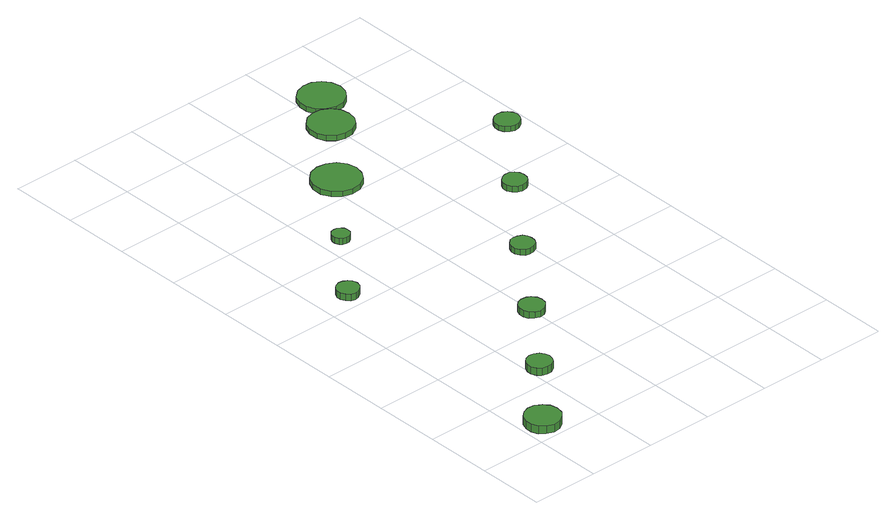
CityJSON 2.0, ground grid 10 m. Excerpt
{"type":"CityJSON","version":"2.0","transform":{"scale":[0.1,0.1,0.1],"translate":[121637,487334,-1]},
"CityObjects":{
"tree1":{"type":"SolitaryVegetationObject","attributes":{"function":"something"},"geometry":[{"type":"MultiSurface","lod":"1","boundaries":[[[0,1,2,3,4,5,6,7,8,9,10,11,12,13,14]],[[15,16,17,18,19,20,21,22,23,24,25,26,27,28,29]],[[0,29,28,1]],[[1,28,27,2]],[[2,27,26,3]],[[3,26,25,4]],[[4,25,24,5]],[[5,24,23,6]],[[6,23,22,7]],[[7,22,21,8]],[[8,21,20,9]],[[9,20,19,10]],[[10,19,18,11]],[[11,18,17,12]],[[12,17,16,13]],[[13,16,15,14]],[[14,15,29,0]]]}]},
"tree2":{"type":"SolitaryVegetationObject","attributes":{"function":"something"},"geometry":[{"type":"MultiSurface","lod":"1","boundaries":[[[30,31,32,33,34,35,36,37,38,39,40,41,42,43,44]],[[45,46,47,48,49,50,51,52,53,54,55,56,57,58,59]],[[30,59,58,31]],[[31,58,57,32]],[[32,57,56,33]],[[33,56,55,34]],[[34,55,54,35]],[[35,54,53,36]],[[36,53,52,37]],[[37,52,51,38]],[[38,51,50,39]],[[39,50,49,40]],[[40,49,48,41]],[[41,48,47,42]],[[42,47,46,43]],[[43,46,45,44]],[[44,45,59,30]]]}]},
"tree3":{"type":"SolitaryVegetationObject","attributes":{"function":"something"},"geometry":[{"type":"MultiSurface","lod":"1","boundaries":[[[60,61,62,63,64,65,66,67,68,69,70,71,72,73,74]],[[75,76,77,78,79,80,81,82,83,84,85,86,87,88,89]],[[60,89,88,61]],[[61,88,87,62]],[[62,87,86,63]],[[63,86,85,64]],[[64,85,84,65]],[[65,84,83,66]],[[66,83,82,67]],[[67,82,81,68]],[[68,81,80,69]],[[69,80,79,70]],[[70,79,78,71]],[[71,78,77,72]],[[72,77,76,73]],[[73,76,75,74]],[[74,75,89,60]]]}]},
"tree4":{"type":"SolitaryVegetationObject","attributes":{"function":"something"},"geometry":[{"type":"MultiSurface","lod":"1","boundaries":[[[90,91,92,93,94,95,96,97,98,99,100,101,102,103,104]],[[105,106,107,108,109,110,111,112,113,114,115,116,117,118,119]],[[90,119,118,91]],[[91,118,117,92]],[[92,117,116,93]],[[93,116,115,94]],[[94,115,114,95]],[[95,114,113,96]],[[96,113,112,97]],[[97,112,111,98]],[[98,111,110,99]],[[99,110,109,100]],[[100,109,108,101]],[[101,108,107,102]],[[102,107,106,103]],[[103,106,105,104]],[[104,105,119,90]]]}]},
"tree5":{"type":"SolitaryVegetationObject","attributes":{"function":"something"},"geometry":[{"type":"MultiSurface","lod":"1","boundaries":[[[120,121,122,123,124,125,126,127,128,129,130,131,132,133,134]],[[135,136,137,138,139,140,141,142,143,144,145,146,147,148,149]],[[120,149,148,121]],[[121,148,147,122]],[[122,147,146,123]],[[123,146,145,124]],[[124,145,144,125]],[[125,144,143,126]],[[126,143,142,127]],[[127,142,141,128]],[[128,141,140,129]],[[129,140,139,130]],[[130,139,138,131]],[[131,138,137,132]],[[132,137,136,133]],[[133,136,135,134]],[[134,135,149,120]]]}]},
"tree6":{"type":"SolitaryVegetationObject","attributes":{"function":"something"},"geometry":[{"type":"MultiSurface","lod":"1","boundaries":[[[150,151,152,153,154,155,156,157,158,159,160,161,162,163,164]],[[165,166,167,168,169,170,171,172,173,174,175,176,177,178,179]],[[150,179,178,151]],[[151,178,177,152]],[[152,177,176,153]],[[153,176,175,154]],[[154,175,174,155]],[[155,174,173,156]],[[156,173,172,157]],[[157,172,171,158]],[[158,171,170,159]],[[159,170,169,160]],[[160,169,168,161]],[[161,168,167,162]],[[162,167,166,163]],[[163,166,165,164]],[[164,165,179,150]]]}]},
"tree7":{"type":"SolitaryVegetationObject","attributes":{"function":"something"},"geometry":[{"type":"MultiSurface","lod":"1","boundaries":[[[180,181,182,183,184,185,186,187,188,189,190,191,192,193,194]],[[195,196,197,198,199,200,201,202,203,204,205,206,207,208,209]],[[180,209,208,181]],[[181,208,207,182]],[[182,207,206,183]],[[183,206,205,184]],[[184,205,204,185]],[[185,204,203,186]],[[186,203,202,187]],[[187,202,201,188]],[[188,201,200,189]],[[189,200,199,190]],[[190,199,198,191]],[[191,198,197,192]],[[192,197,196,193]],[[193,196,195,194]],[[194,195,209,180]]]}]},
"tree8":{"type":"SolitaryVegetationObject","attributes":{"function":"something"},"geometry":[{"type":"MultiSurface","lod":"1","boundaries":[[[210,211,212,213,214,215,216,217,218,219,220,221,222,223,224]],[[225,226,227,228,229,230,231,232,233,234,235,236,237,238,239]],[[210,239,238,211]],[[211,238,237,212]],[[212,237,236,213]],[[213,236,235,214]],[[214,235,234,215]],[[215,234,233,216]],[[216,233,232,217]],[[217,232,231,218]],[[218,231,230,219]],[[219,230,229,220]],[[220,229,228,221]],[[221,228,227,222]],[[222,227,226,223]],[[223,226,225,224]],[[224,225,239,210]]]}]},
"tree9":{"type":"SolitaryVegetationObject","attributes":{"function":"something"},"geometry":[{"type":"MultiSurface","lod":"1","boundaries":[[[240,241,242,243,244,245,246,247,248,249,250,251,252,253,254]],[[255,256,257,258,259,260,261,262,263,264,265,266,267,268,269]],[[240,269,268,241]],[[241,268,267,242]],[[242,267,266,243]],[[243,266,265,244]],[[244,265,264,245]],[[245,264,263,246]],[[246,263,262,247]],[[247,262,261,248]],[[248,261,260,249]],[[249,260,259,250]],[[250,259,258,251]],[[251,258,257,252]],[[252,257,256,253]],[[253,256,255,254]],[[254,255,269,240]]]}]},
"tree10":{"type":"SolitaryVegetationObject","attributes":{"function":"something"},"geometry":[{"type":"MultiSurface","lod":"1","boundaries":[[[270,271,272,273,274,275,276,277,278,279,280,281,282,283,284]],[[285,286,287,288,289,290,291,292,293,294,295,296,297,298,299]],[[270,299,298,271]],[[271,298,297,272]],[[272,297,296,273]],[[273,296,295,274]],[[274,295,294,275]],[[275,294,293,276]],[[276,293,292,277]],[[277,292,291,278]],[[278,291,290,279]],[[279,290,289,280]],[[280,289,288,281]],[[281,288,287,282]],[[282,287,286,283]],[[283,286,285,284]],[[284,285,299,270]]]}]},
"tree11":{"type":"SolitaryVegetationObject","attributes":{"function":"something"},"geometry":[{"type":"MultiSurface","lod":"1","boundaries":[[[300,301,302,303,304,305,306,307,308,309,310,311,312,313,314]],[[315,316,317,318,319,320,321,322,323,324,325,326,327,328,329]],[[300,329,328,301]],[[301,328,327,302]],[[302,327,326,303]],[[303,326,325,304]],[[304,325,324,305]],[[305,324,323,306]],[[306,323,322,307]],[[307,322,321,308]],[[308,321,320,309]],[[309,320,319,310]],[[310,319,318,311]],[[311,318,317,312]],[[312,317,316,313]],[[313,316,315,314]],[[314,315,329,300]]]}]}
},
"vertices":[
[58,33,18],[56,44,18],[49,52,18],[40,58,18],[29,59,18],[19,55,18],[11,48,18],[7,38,18],[7,28,18],[11,18,18],[19,11,18],[29,7,18],[40,8,18],[49,14,18],[56,22,18],[56,22,6],[49,14,6],[40,8,6],[29,7,6],[19,11,6],[11,18,6],[7,28,6],[7,38,6],[11,48,6],[19,55,6],[29,59,6],[40,58,6],[49,52,6],[56,44,6],[58,33,6],
[135,133,17],[133,140,17],[129,146,17],[122,150,17],[115,151,17],[107,148,17],[102,143,17],[99,136,17],[99,129,17],[102,122,17],[107,117,17],[115,115,17],[122,115,17],[129,119,17],[133,125,17],[133,125,6],[129,119,6],[122,115,6],[115,115,6],[107,117,6],[102,122,6],[99,129,6],[99,136,6],[102,143,6],[107,148,6],[115,151,6],[122,150,6],[129,146,6],[133,140,6],[135,133,6],
[65,427,18],[63,434,18],[59,439,18],[53,442,18],[47,443,18],[40,441,18],[35,436,18],[32,430,18],[32,423,18],[35,417,18],[40,412,18],[47,410,18],[53,411,18],[59,415,18],[63,420,18],[63,420,8],[59,415,8],[53,411,8],[47,410,8],[40,412,8],[35,417,8],[32,423,8],[32,430,8],[35,436,8],[40,441,8],[47,443,8],[53,442,8],[59,439,8],[63,434,8],[65,427,8],
[217,238,17],[216,245,17],[211,252,17],[205,255,17],[197,256,17],[190,254,17],[184,249,17],[181,242,17],[181,234,17],[184,227,17],[190,222,17],[197,219,17],[205,220,17],[211,224,17],[216,230,17],[216,230,7],[211,224,7],[205,220,7],[197,219,7],[190,222,7],[184,227,7],[181,234,7],[181,242,7],[184,249,7],[190,254,7],[197,256,7],[205,255,7],[211,252,7],[216,245,7],[217,238,7],
[140,528,18],[139,533,18],[136,537,18],[131,540,18],[126,540,18],[121,539,18],[117,535,18],[115,530,18],[115,525,18],[117,520,18],[121,516,18],[126,515,18],[131,515,18],[136,518,18],[139,522,18],[139,522,9],[136,518,9],[131,515,9],[126,515,9],[121,516,9],[117,520,9],[115,525,9],[115,530,9],[117,535,9],[121,539,9],[126,540,9],[131,540,9],[136,537,9],[139,533,9],[140,528,9],
[305,354,17],[304,361,17],[300,367,17],[293,370,17],[286,371,17],[280,369,17],[275,364,17],[272,357,17],[272,350,17],[275,344,17],[280,339,17],[286,337,17],[293,338,17],[300,341,17],[304,347,17],[304,347,8],[300,341,8],[293,338,8],[286,337,8],[280,339,8],[275,344,8],[272,350,8],[272,357,8],[275,364,8],[280,369,8],[286,371,8],[293,370,8],[300,367,8],[304,361,8],[305,354,8],
[247,629,18],[244,643,18],[236,655,18],[223,662,18],[209,664,18],[195,660,18],[184,650,18],[178,637,18],[178,622,18],[184,609,18],[195,599,18],[209,595,18],[223,596,18],[236,603,18],[244,615,18],[244,615,10],[236,603,10],[223,596,10],[209,595,10],[195,599,10],[184,609,10],[178,622,10],[178,637,10],[184,650,10],[195,660,10],[209,664,10],[223,662,10],[236,655,10],[244,643,10],[247,629,10],
[326,730,18],[324,743,18],[316,754,18],[304,761,18],[291,762,18],[278,758,18],[268,749,18],[263,737,18],[263,723,18],[268,711,18],[278,702,18],[291,698,18],[304,699,18],[316,706,18],[324,717,18],[324,717,10],[316,706,10],[304,699,10],[291,698,10],[278,702,10],[268,711,10],[263,723,10],[263,737,10],[268,749,10],[278,758,10],[291,762,10],[304,761,10],[316,754,10],[324,743,10],[326,730,10],
[397,470,18],[396,477,18],[392,483,18],[386,487,18],[378,487,18],[372,485,18],[366,480,18],[363,474,18],[363,467,18],[366,460,18],[372,455,18],[378,453,18],[386,454,18],[392,457,18],[396,463,18],[396,463,9],[392,457,9],[386,454,9],[378,453,9],[372,455,9],[366,460,9],[363,467,9],[363,474,9],[366,480,9],[372,485,9],[378,487,9],[386,487,9],[392,483,9],[396,477,9],[397,470,9],
[361,785,18],[358,799,18],[350,810,18],[338,817,18],[325,818,18],[312,814,18],[301,805,18],[296,792,18],[296,779,18],[301,766,18],[312,757,18],[325,753,18],[338,754,18],[350,761,18],[358,772,18],[358,772,10],[350,761,10],[338,754,10],[325,753,10],[312,757,10],[301,766,10],[296,779,10],[296,792,10],[301,805,10],[312,814,10],[325,818,10],[338,817,10],[350,810,10],[358,799,10],[361,785,10],
[488,583,17],[486,590,17],[482,596,17],[475,600,17],[468,601,17],[461,599,17],[455,594,17],[452,587,17],[452,579,17],[455,572,17],[461,567,17],[468,565,17],[475,566,17],[482,570,17],[486,576,17],[486,576,9],[482,570,9],[475,566,9],[468,565,9],[461,567,9],[455,572,9],[452,579,9],[452,587,9],[455,594,9],[461,599,9],[468,601,9],[475,600,9],[482,596,9],[486,590,9],[488,583,9]
]}
